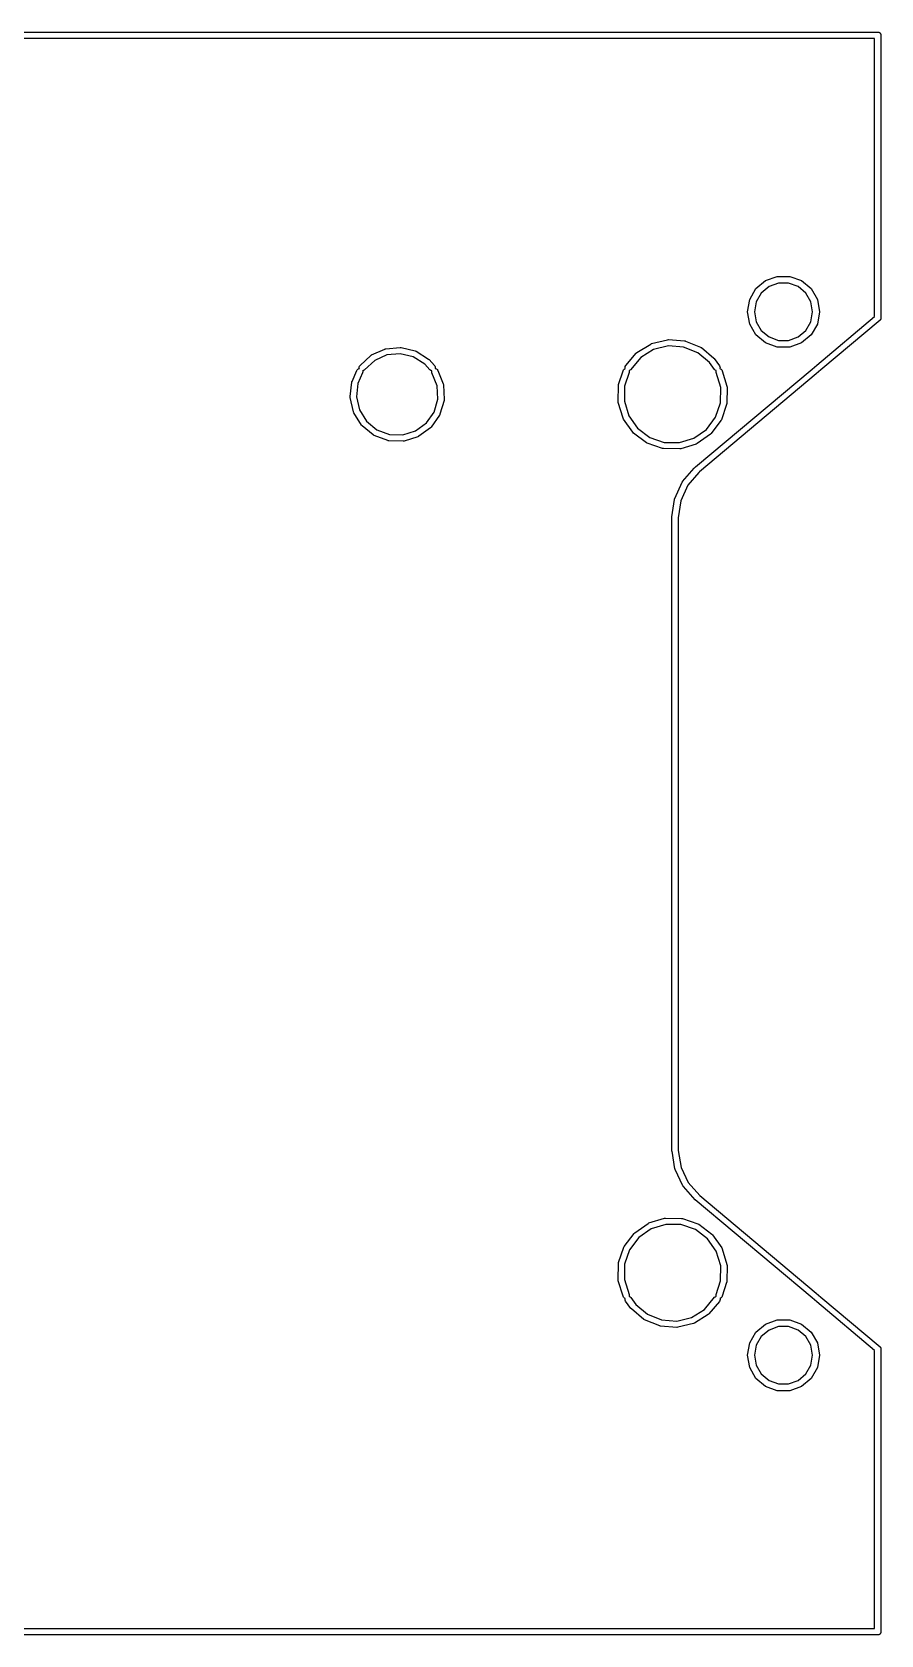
# Model space of a CAD drawing. Extents: x 111.4 to 165.4, y -127.2 to -76.2.
# Drawn here: x 138.4 to 165.4, y -127.2 to -76.2 of the extents above; entities that cross this region are included whole.
import ezdxf

# ---------------------------------------------------------------- set-up
doc = ezdxf.new("R2010")
doc.units = 0
doc.header["$MEASUREMENT"] = 0
doc.layers.add('BLACK', color=7, linetype='CONTINUOUS')

msp = doc.modelspace()

# ---------------------------------------------------------------- linework, layer by layer
at = {"layer": 'BLACK', "linetype": 'CONTINUOUS'}
for p, q in [((119.302, -76.2), (165.32, -76.2)), ((165.211, -76.4), (119.411, -76.4)), ((165.211, -83.2037), (165.211, -76.4)), ((165.32, -76.2), (165.32, -76.2)), ((165.32, -76.2), (165.329, -76.2)), ((165.329, -76.2), (165.337, -76.203)), ((165.337, -76.203), (165.346, -76.2046)), ((165.346, -76.2046), (165.353, -76.209)), ((165.353, -76.209), (165.362, -76.2121)), ((165.362, -76.2121), (165.369, -76.2178)), ((165.369, -76.2178), (165.376, -76.2222)), ((165.376, -76.2222), (165.382, -76.229)), ((165.382, -76.229), (165.389, -76.2347)), ((165.389, -76.2347), (165.393, -76.2424)), ((165.393, -76.2424), (165.399, -76.2492)), ((165.399, -76.2492), (165.402, -76.2576)), ((165.402, -76.2576), (165.406, -76.2653)), ((165.406, -76.2653), (165.408, -76.274)), ((165.408, -76.274), (165.411, -76.2824)), ((165.411, -76.2824), (165.411, -76.2912)), ((165.411, -76.2912), (165.411, -76.2913)), ((165.411, -76.2913), (165.411, -85.3087)), ((165.211, -83.3307), (165.211, -83.2037)), ((165.211, -83.2037), (165.211, -83.2037)), ((165.211, -83.3308), (165.211, -83.3307)), ((165.211, -85.2534), (165.211, -83.3308)), ((161.434, -84.364), (161.738, -84.1084)), ((161.738, -84.1084), (162.112, -83.9724)), ((162.112, -83.9724), (162.51, -83.9724)), ((162.51, -83.9724), (162.883, -84.1084)), ((162.883, -84.1084), (163.188, -84.364)), ((161.235, -84.7084), (161.434, -84.364)), ((161.602, -84.5054), (161.442, -84.7836)), ((161.849, -84.2989), (161.602, -84.5054)), ((162.15, -84.1891), (161.849, -84.2989)), ((162.472, -84.1891), (162.15, -84.1891)), ((162.773, -84.2989), (162.472, -84.1891)), ((163.02, -84.5054), (162.773, -84.2989)), ((163.18, -84.7836), (163.02, -84.5054)), ((163.188, -84.364), (163.387, -84.7084)), ((161.166, -85.1), (161.235, -84.7084)), ((161.235, -85.4916), (161.166, -85.1)), ((161.442, -84.7836), (161.386, -85.1)), ((161.386, -85.1), (161.442, -85.4164)), ((163.236, -85.1), (163.18, -84.7836)), ((163.18, -85.4164), (163.236, -85.1)), ((163.387, -84.7084), (163.456, -85.1)), ((163.456, -85.1), (163.387, -85.4916)), ((161.434, -85.836), (161.235, -85.4916)), ((161.442, -85.4164), (161.602, -85.6946)), ((163.02, -85.6946), (163.18, -85.4164)), ((163.387, -85.4916), (163.188, -85.836)), ((163.373, -86.7958), (165.211, -85.2534)), ((165.382, -85.371), (163.501, -86.949)), ((165.389, -85.3653), (165.382, -85.371)), ((165.382, -85.371), (165.382, -85.371)), ((165.393, -85.3576), (165.389, -85.3653)), ((165.399, -85.3508), (165.393, -85.3576)), ((165.402, -85.3424), (165.399, -85.3508)), ((165.406, -85.3347), (165.402, -85.3424)), ((165.408, -85.326), (165.406, -85.3347)), ((165.411, -85.3176), (165.408, -85.326)), ((165.411, -85.3087), (165.411, -85.3088)), ((165.411, -85.3088), (165.411, -85.3176)), ((157.648, -86.3982), (158.086, -86.1253)), ((158.086, -86.1253), (158.115, -86.1131)), ((158.115, -86.1131), (158.616, -85.989)), ((158.648, -86.1869), (158.178, -86.3034)), ((158.616, -85.989), (158.647, -85.9863)), ((158.647, -85.9863), (158.647, -85.9863)), ((158.647, -85.9863), (159.162, -86.0231)), ((159.132, -86.2215), (158.648, -86.1869)), ((159.162, -86.0231), (159.162, -86.0231)), ((159.162, -86.0231), (159.177, -86.0267)), ((159.177, -86.0267), (159.192, -86.0302)), ((159.192, -86.0302), (159.192, -86.0302)), ((159.192, -86.0302), (159.671, -86.2243)), ((161.738, -86.0916), (161.434, -85.836)), ((161.602, -85.6946), (161.849, -85.9011)), ((162.112, -86.2276), (161.738, -86.0916)), ((161.849, -85.9011), (162.15, -86.0109)), ((162.15, -86.0109), (162.472, -86.0109)), ((162.472, -86.0109), (162.773, -85.9011)), ((162.883, -86.0916), (162.51, -86.2276)), ((162.773, -85.9011), (163.02, -85.6946)), ((163.188, -85.836), (162.883, -86.0916)), ((148.841, -86.8049), (149.177, -86.491)), ((149.301, -86.6485), (148.977, -86.9511)), ((149.177, -86.491), (149.19, -86.4804)), ((149.177, -86.491), (149.177, -86.491)), ((149.177, -86.491), (149.177, -86.491)), ((149.19, -86.4804), (149.197, -86.4772)), ((149.197, -86.4772), (149.204, -86.4729)), ((149.204, -86.4729), (149.623, -86.2847)), ((149.69, -86.474), (149.301, -86.6485)), ((149.623, -86.2847), (149.64, -86.279)), ((149.64, -86.279), (149.648, -86.2783)), ((149.648, -86.2783), (149.655, -86.2763)), ((149.655, -86.2763), (150.113, -86.2342)), ((150.115, -86.4348), (149.69, -86.474)), ((150.113, -86.2342), (150.13, -86.2341)), ((150.113, -86.2342), (150.113, -86.2342)), ((150.113, -86.2342), (150.113, -86.2342)), ((150.529, -86.5354), (150.115, -86.4348)), ((150.13, -86.2341), (150.138, -86.236)), ((150.138, -86.236), (150.146, -86.2366)), ((150.146, -86.2366), (150.592, -86.3449)), ((150.892, -86.7667), (150.529, -86.5354)), ((150.592, -86.3449), (150.592, -86.3449)), ((150.592, -86.3449), (150.592, -86.3449)), ((150.592, -86.3449), (150.609, -86.3504)), ((150.609, -86.3504), (150.615, -86.3547)), ((150.615, -86.3547), (150.623, -86.3578)), ((150.623, -86.3578), (151.01, -86.6051)), ((151.01, -86.6051), (151.024, -86.6156)), ((151.024, -86.6156), (151.027, -86.6189)), ((151.027, -86.6189), (151.03, -86.6215)), ((151.03, -86.6215), (151.204, -86.8101)), ((157.291, -86.8136), (157.624, -86.4187)), ((157.767, -86.5596), (157.444, -86.9424)), ((157.624, -86.4187), (157.638, -86.4066)), ((157.638, -86.4066), (157.648, -86.3982)), ((158.178, -86.3034), (157.767, -86.5596)), ((159.581, -86.4037), (159.132, -86.2215)), ((159.954, -86.7181), (159.581, -86.4037)), ((159.671, -86.2243), (159.671, -86.2243)), ((159.671, -86.2243), (159.683, -86.2321)), ((159.683, -86.2321), (159.697, -86.2405)), ((159.697, -86.2405), (159.697, -86.2405)), ((159.697, -86.2405), (160.092, -86.5729)), ((160.092, -86.5729), (160.1, -86.5821)), ((160.1, -86.5821), (160.109, -86.5907)), ((160.109, -86.5907), (160.275, -86.8192)), ((162.51, -86.2276), (162.112, -86.2276)), ((148.58, -87.3135), (148.73, -86.9653)), ((148.73, -86.9653), (148.739, -86.9501)), ((148.739, -86.9501), (148.761, -86.926)), ((148.761, -86.926), (148.79, -86.9104)), ((148.914, -87.0447), (148.769, -87.379)), ((148.79, -86.9104), (148.814, -86.9063)), ((148.81, -86.8621), (148.821, -86.831)), ((148.81, -86.895), (148.81, -86.8621)), ((148.814, -86.9063), (148.81, -86.895)), ((148.821, -86.831), (148.841, -86.8049)), ((148.922, -87.0128), (148.914, -87.0447)), ((148.934, -86.9749), (148.917, -86.9763)), ((148.917, -86.9763), (148.919, -86.9801)), ((148.919, -86.9801), (148.922, -87.0128)), ((148.964, -86.9617), (148.934, -86.9749)), ((148.977, -86.9511), (148.964, -86.9617)), ((151.057, -86.9459), (150.892, -86.7667)), ((151.083, -86.966), (151.057, -86.9459)), ((151.114, -86.9766), (151.083, -86.966)), ((151.123, -86.9766), (151.114, -86.9766)), ((151.118, -86.9927), (151.123, -86.9766)), ((151.12, -87.0255), (151.118, -86.9927)), ((151.125, -87.042), (151.12, -87.0255)), ((151.289, -87.4536), (151.125, -87.042)), ((151.204, -86.8101), (151.215, -86.8238)), ((151.215, -86.8238), (151.228, -86.8539)), ((151.23, -86.8866), (151.225, -86.9066)), ((151.225, -86.9066), (151.238, -86.907)), ((151.228, -86.8539), (151.23, -86.8866)), ((151.238, -86.907), (151.268, -86.9188)), ((151.268, -86.9188), (151.293, -86.9399)), ((151.293, -86.9399), (151.31, -86.968)), ((151.31, -86.968), (151.481, -87.395)), ((157.061, -87.4144), (157.204, -86.9741)), ((157.204, -86.9741), (157.218, -86.9462)), ((157.218, -86.9462), (157.24, -86.9241)), ((157.24, -86.9241), (157.268, -86.9099)), ((157.394, -87.0359), (157.255, -87.462)), ((157.268, -86.8709), (157.275, -86.8404)), ((157.271, -86.902), (157.268, -86.8709)), ((157.268, -86.9099), (157.274, -86.909)), ((157.274, -86.909), (157.271, -86.902)), ((157.275, -86.8404), (157.291, -86.8136)), ((157.421, -86.9629), (157.394, -86.9743)), ((157.394, -86.9743), (157.399, -87.005)), ((157.399, -87.005), (157.394, -87.0359)), ((157.444, -86.9424), (157.421, -86.9629)), ((159.511, -90.0359), (163.221, -86.9228)), ((163.35, -87.076), (159.64, -90.189)), ((160.113, -86.9368), (159.954, -86.7181)), ((160.135, -86.9589), (160.113, -86.9368)), ((160.163, -86.9731), (160.135, -86.9589)), ((160.168, -86.9739), (160.163, -86.9731)), ((160.163, -87.0034), (160.168, -86.9739)), ((160.168, -87.0343), (160.163, -87.0034)), ((160.314, -87.5127), (160.168, -87.0343)), ((160.275, -86.8192), (160.289, -86.8471)), ((160.289, -86.8471), (160.294, -86.878)), ((160.294, -86.878), (160.289, -86.9089)), ((160.289, -86.9089), (160.289, -86.9092)), ((160.289, -86.9092), (160.296, -86.9104)), ((160.296, -86.9104), (160.323, -86.9251)), ((160.323, -86.9251), (160.345, -86.9475)), ((160.345, -86.9475), (160.359, -86.9757)), ((160.359, -86.9757), (160.51, -87.4692)), ((163.221, -86.9228), (163.373, -86.7958)), ((163.221, -86.9228), (163.221, -86.9228)), ((163.501, -86.949), (163.35, -87.076)), ((163.35, -87.076), (163.35, -87.076)), ((163.373, -86.7958), (163.373, -86.7958)), ((163.501, -86.949), (163.501, -86.949)), ((148.523, -87.7996), (148.572, -87.3425)), ((148.572, -87.3425), (148.575, -87.3256)), ((148.575, -87.3256), (148.578, -87.3198)), ((148.578, -87.3198), (148.58, -87.3135)), ((148.769, -87.379), (148.723, -87.8045)), ((151.31, -87.8795), (151.289, -87.4536)), ((151.481, -87.395), (151.481, -87.395)), ((151.481, -87.395), (151.481, -87.395)), ((151.481, -87.395), (151.486, -87.4115)), ((151.486, -87.4115), (151.486, -87.4194)), ((151.486, -87.4194), (151.488, -87.4271)), ((151.488, -87.4271), (151.51, -87.8862)), ((157.047, -87.9599), (157.056, -87.4437)), ((157.056, -87.4437), (157.058, -87.4291)), ((157.058, -87.4291), (157.061, -87.4144)), ((157.255, -87.462), (157.248, -87.9473)), ((160.307, -87.9972), (160.314, -87.5127)), ((160.515, -87.5001), (160.506, -88.0163)), ((160.51, -87.4692), (160.51, -87.4692)), ((160.51, -87.4692), (160.515, -87.5001)), ((148.522, -87.8153), (148.523, -87.8074)), ((148.525, -87.8324), (148.522, -87.8153)), ((148.523, -87.8074), (148.523, -87.7996)), ((148.626, -88.2808), (148.525, -87.8324)), ((148.723, -87.8045), (148.817, -88.2204)), ((148.817, -88.2204), (149.041, -88.5835)), ((151.192, -88.2893), (151.31, -87.8795)), ((151.507, -87.9189), (151.379, -88.3606)), ((151.508, -87.911), (151.507, -87.9189)), ((151.51, -87.9035), (151.508, -87.911)), ((151.51, -87.8862), (151.51, -87.8862)), ((151.51, -87.8862), (151.51, -87.8862)), ((151.51, -87.8862), (151.51, -87.9035)), ((157.052, -87.9908), (157.047, -87.9599)), ((157.203, -88.4843), (157.052, -87.9908)), ((157.248, -87.9473), (157.39, -88.4105)), ((160.149, -88.4555), (160.307, -87.9972)), ((160.501, -88.0471), (160.333, -88.5354)), ((160.506, -88.0163), (160.501, -88.0471)), ((160.506, -88.0163), (160.506, -88.0163)), ((148.629, -88.2881), (148.626, -88.2808)), ((148.631, -88.2958), (148.629, -88.2881)), ((148.638, -88.3112), (148.631, -88.2958)), ((148.88, -88.7026), (148.638, -88.3112)), ((148.638, -88.3112), (148.638, -88.3112)), ((148.638, -88.3112), (148.638, -88.3112)), ((148.885, -88.7085), (148.88, -88.7026)), ((148.889, -88.7152), (148.885, -88.7085)), ((148.901, -88.7273), (148.889, -88.7152)), ((149.256, -89.0195), (148.901, -88.7273)), ((148.901, -88.7273), (148.901, -88.7273)), ((148.901, -88.7273), (148.901, -88.7273)), ((149.041, -88.5835), (149.37, -88.8545)), ((150.603, -88.8903), (150.948, -88.6388)), ((150.948, -88.6388), (151.192, -88.2893)), ((151.365, -88.3903), (151.102, -88.767)), ((151.369, -88.3832), (151.365, -88.3903)), ((151.373, -88.3767), (151.369, -88.3832)), ((151.379, -88.3606), (151.373, -88.3767)), ((157.217, -88.5125), (157.203, -88.4843)), ((157.203, -88.4843), (157.203, -88.4843)), ((157.514, -88.935), (157.217, -88.5125)), ((157.39, -88.4105), (157.668, -88.8071)), ((159.858, -88.8429), (160.149, -88.4555)), ((160.319, -88.5631), (160.008, -88.9757)), ((160.333, -88.5354), (160.319, -88.5631)), ((149.263, -89.0234), (149.256, -89.0195)), ((149.269, -89.0285), (149.263, -89.0234)), ((149.285, -89.0359), (149.269, -89.0285)), ((149.715, -89.1974), (149.285, -89.0359)), ((149.37, -88.8545), (149.77, -89.0043)), ((149.723, -89.1989), (149.715, -89.1974)), ((149.73, -89.2017), (149.723, -89.1989)), ((149.747, -89.2037), (149.73, -89.2017)), ((150.207, -89.217), (149.747, -89.2037)), ((149.747, -89.2037), (149.747, -89.2037)), ((149.747, -89.2037), (149.747, -89.2037)), ((149.77, -89.0043), (150.196, -89.0166)), ((150.196, -89.0166), (150.603, -88.8903)), ((150.215, -89.216), (150.207, -89.217)), ((150.222, -89.2163), (150.215, -89.216)), ((150.239, -89.2126), (150.222, -89.2163)), ((150.678, -89.0764), (150.239, -89.2126)), ((150.685, -89.0728), (150.678, -89.0764)), ((150.693, -89.0705), (150.685, -89.0728)), ((150.708, -89.0616), (150.693, -89.0705)), ((151.079, -88.7905), (150.708, -89.0616)), ((150.708, -89.0616), (150.708, -89.0616)), ((150.708, -89.0616), (150.708, -89.0616)), ((151.084, -88.7849), (151.079, -88.7905)), ((151.091, -88.7803), (151.084, -88.7849)), ((151.102, -88.767), (151.091, -88.7803)), ((151.102, -88.767), (151.102, -88.767)), ((151.102, -88.767), (151.102, -88.767)), ((157.535, -88.9575), (157.514, -88.935)), ((157.948, -89.2677), (157.535, -88.9575)), ((157.535, -88.9575), (157.535, -88.9575)), ((157.668, -88.8071), (158.055, -89.0983)), ((158.055, -89.0983), (158.514, -89.2555)), ((158.998, -89.2634), (159.462, -89.1212)), ((159.462, -89.1212), (159.858, -88.8429)), ((159.986, -88.9975), (159.563, -89.294)), ((160.008, -88.9757), (159.986, -88.9975)), ((160.008, -88.9757), (160.008, -88.9757)), ((157.976, -89.2823), (157.948, -89.2677)), ((158.464, -89.4498), (157.976, -89.2823)), ((158.495, -89.4552), (158.464, -89.4498)), ((159.011, -89.4637), (158.495, -89.4552)), ((158.495, -89.4552), (158.495, -89.4552)), ((158.514, -89.2555), (158.998, -89.2634)), ((159.042, -89.4593), (159.011, -89.4637)), ((159.011, -89.4637), (159.011, -89.4637)), ((159.535, -89.3078), (159.042, -89.4593)), ((159.042, -89.4593), (159.042, -89.4593)), ((159.563, -89.294), (159.535, -89.3078)), ((159.535, -89.3078), (159.535, -89.3078)), ((159.1, -90.502), (159.47, -90.0724)), ((159.617, -90.2087), (159.261, -90.6217)), ((159.47, -90.0724), (159.471, -90.0715)), ((159.471, -90.0715), (159.477, -90.067)), ((159.477, -90.067), (159.481, -90.0617)), ((159.481, -90.0617), (159.504, -90.0421)), ((159.504, -90.0417), (159.511, -90.0362)), ((159.504, -90.0421), (159.504, -90.0417)), ((159.511, -90.0362), (159.511, -90.0359)), ((159.511, -90.0359), (159.511, -90.0359)), ((159.64, -90.189), (159.617, -90.2087)), ((158.85, -91.0421), (159.085, -90.5259)), ((159.261, -90.6217), (159.038, -91.1118)), ((159.085, -90.5259), (159.086, -90.5248)), ((159.085, -90.5259), (159.085, -90.5259)), ((159.085, -90.5259), (159.085, -90.5259)), ((159.086, -90.5248), (159.093, -90.5134)), ((159.093, -90.5134), (159.1, -90.502)), ((158.762, -91.6291), (158.842, -91.0693)), ((158.842, -91.0693), (158.843, -91.0681)), ((158.842, -91.0693), (158.842, -91.0693)), ((158.842, -91.0693), (158.842, -91.0693)), ((158.843, -91.0681), (158.847, -91.0551)), ((158.847, -91.0551), (158.85, -91.0421)), ((159.038, -91.1118), (158.961, -91.6519)), ((158.761, -91.6361), (158.762, -91.6291)), ((158.761, -111.764), (158.761, -91.6361)), ((158.961, -91.6519), (158.961, -111.755)), ((158.761, -111.795), (158.761, -111.764)), ((158.761, -111.764), (158.761, -111.764)), ((158.762, -111.801), (158.761, -111.795)), ((158.762, -111.808), (158.762, -111.801)), ((158.763, -111.81), (158.762, -111.808)), ((158.854, -112.369), (158.763, -111.81)), ((158.961, -111.755), (158.961, -111.785)), ((158.961, -111.785), (159.049, -112.323)), ((158.858, -112.382), (158.854, -112.369)), ((158.862, -112.395), (158.858, -112.382)), ((158.862, -112.396), (158.862, -112.395)), ((159.107, -112.908), (158.862, -112.396)), ((159.049, -112.323), (159.281, -112.809)), ((159.114, -112.919), (159.107, -112.908)), ((159.122, -112.931), (159.114, -112.919)), ((159.123, -112.932), (159.122, -112.931)), ((159.5, -113.353), (159.123, -112.932)), ((159.123, -112.932), (159.123, -112.932)), ((159.123, -112.932), (159.123, -112.932)), ((159.281, -112.809), (159.645, -113.215)), ((159.645, -113.215), (163.35, -116.324)), ((159.504, -113.358), (159.5, -113.353)), ((163.221, -116.477), (159.504, -113.358)), ((157.576, -114.403), (157.999, -114.106)), ((157.999, -114.106), (158.027, -114.092)), ((158.027, -114.092), (158.52, -113.941)), ((158.564, -114.137), (158.1, -114.279)), ((158.52, -113.941), (158.551, -113.936)), ((158.551, -113.936), (158.551, -113.936)), ((158.551, -113.936), (159.067, -113.945)), ((159.048, -114.144), (158.564, -114.137)), ((159.507, -114.302), (159.048, -114.144)), ((159.067, -113.945), (159.098, -113.95)), ((159.098, -113.95), (159.098, -113.95)), ((159.098, -113.95), (159.586, -114.118)), ((159.586, -114.118), (159.614, -114.132)), ((159.614, -114.132), (159.614, -114.132)), ((159.614, -114.132), (160.027, -114.443)), ((157.243, -114.837), (157.554, -114.424)), ((157.704, -114.557), (157.413, -114.944)), ((157.554, -114.424), (157.576, -114.403)), ((157.554, -114.424), (157.554, -114.424)), ((158.1, -114.279), (157.704, -114.557)), ((159.894, -114.593), (159.507, -114.302)), ((160.172, -114.989), (159.894, -114.593)), ((160.027, -114.443), (160.027, -114.443)), ((160.027, -114.443), (160.048, -114.465)), ((160.048, -114.465), (160.345, -114.888)), ((157.061, -115.353), (157.229, -114.865)), ((157.229, -114.865), (157.243, -114.837)), ((157.243, -114.837), (157.243, -114.837)), ((157.413, -114.944), (157.255, -115.403)), ((160.314, -115.453), (160.172, -114.989)), ((160.345, -114.888), (160.359, -114.916)), ((160.359, -114.916), (160.51, -115.409)), ((157.047, -115.9), (157.056, -115.384)), ((157.056, -115.384), (157.061, -115.353)), ((157.061, -115.353), (157.061, -115.353)), ((157.255, -115.403), (157.248, -115.887)), ((160.307, -115.938), (160.314, -115.453)), ((160.515, -115.44), (160.506, -115.956)), ((160.51, -115.409), (160.51, -115.409)), ((160.51, -115.409), (160.515, -115.44)), ((157.052, -115.931), (157.047, -115.9)), ((157.203, -116.424), (157.052, -115.931)), ((157.248, -115.887), (157.394, -116.366)), ((160.168, -116.364), (160.307, -115.938)), ((160.501, -115.986), (160.358, -116.426)), ((160.504, -115.971), (160.501, -115.986)), ((160.506, -115.956), (160.504, -115.971)), ((157.217, -116.452), (157.203, -116.424)), ((157.239, -116.475), (157.217, -116.452)), ((157.266, -116.49), (157.239, -116.475)), ((157.273, -116.491), (157.266, -116.49)), ((157.268, -116.522), (157.273, -116.491)), ((157.273, -116.553), (157.268, -116.522)), ((157.273, -116.491), (157.273, -116.491)), ((157.287, -116.581), (157.273, -116.553)), ((157.453, -116.809), (157.287, -116.581)), ((157.394, -116.366), (157.399, -116.397)), ((157.399, -116.397), (157.394, -116.426)), ((157.394, -116.426), (157.399, -116.427)), ((157.399, -116.427), (157.427, -116.441)), ((157.427, -116.441), (157.449, -116.463)), ((157.449, -116.463), (157.608, -116.682)), ((157.608, -116.682), (157.981, -116.996)), ((159.795, -116.84), (160.118, -116.458)), ((160.271, -116.586), (159.938, -116.981)), ((160.118, -116.458), (160.141, -116.437)), ((160.141, -116.437), (160.168, -116.426)), ((160.163, -116.395), (160.168, -116.364)), ((160.168, -116.426), (160.163, -116.395)), ((160.287, -116.56), (160.271, -116.586)), ((160.294, -116.529), (160.287, -116.56)), ((160.294, -116.49), (160.288, -116.491)), ((160.288, -116.491), (160.291, -116.498)), ((160.291, -116.498), (160.294, -116.529)), ((160.322, -116.476), (160.294, -116.49)), ((160.344, -116.454), (160.322, -116.476)), ((160.358, -116.426), (160.344, -116.454)), ((163.373, -116.604), (163.221, -116.477)), ((163.221, -116.477), (163.221, -116.477)), ((163.35, -116.324), (163.35, -116.324)), ((163.35, -116.324), (163.501, -116.451)), ((165.211, -118.147), (163.373, -116.604)), ((163.373, -116.604), (163.373, -116.604)), ((163.501, -116.451), (163.501, -116.451)), ((163.501, -116.451), (165.382, -118.029)), ((157.462, -116.818), (157.453, -116.809)), ((157.47, -116.827), (157.462, -116.818)), ((157.865, -117.16), (157.47, -116.827)), ((157.871, -117.163), (157.865, -117.16)), ((157.865, -117.16), (157.865, -117.16)), ((157.891, -117.176), (157.871, -117.163)), ((158.37, -117.37), (157.891, -117.176)), ((157.891, -117.176), (157.891, -117.176)), ((157.981, -116.996), (158.43, -117.179)), ((158.43, -117.179), (158.914, -117.213)), ((158.914, -117.213), (159.384, -117.097)), ((159.447, -117.287), (158.946, -117.411)), ((159.384, -117.097), (159.795, -116.84)), ((159.476, -117.275), (159.447, -117.287)), ((159.914, -117.002), (159.476, -117.275)), ((159.938, -116.981), (159.914, -117.002)), ((161.738, -117.308), (162.112, -117.172)), ((162.112, -117.172), (162.51, -117.172)), ((162.51, -117.172), (162.883, -117.308)), ((158.385, -117.373), (158.37, -117.37)), ((158.37, -117.37), (158.37, -117.37)), ((158.4, -117.377), (158.385, -117.373)), ((158.915, -117.414), (158.4, -117.377)), ((158.4, -117.377), (158.4, -117.377)), ((158.946, -117.411), (158.915, -117.414)), ((158.946, -117.411), (158.946, -117.411)), ((161.235, -117.908), (161.434, -117.564)), ((161.434, -117.564), (161.738, -117.308)), ((161.602, -117.705), (161.442, -117.984)), ((161.849, -117.499), (161.602, -117.705)), ((162.15, -117.389), (161.849, -117.499)), ((162.472, -117.389), (162.15, -117.389)), ((162.773, -117.499), (162.472, -117.389)), ((163.02, -117.705), (162.773, -117.499)), ((162.883, -117.308), (163.188, -117.564)), ((163.18, -117.984), (163.02, -117.705)), ((163.188, -117.564), (163.387, -117.908)), ((161.166, -118.3), (161.235, -117.908)), ((161.235, -118.692), (161.166, -118.3)), ((161.442, -117.984), (161.386, -118.3)), ((161.386, -118.3), (161.442, -118.616)), ((163.236, -118.3), (163.18, -117.984)), ((163.18, -118.616), (163.236, -118.3)), ((163.387, -117.908), (163.456, -118.3)), ((163.456, -118.3), (163.387, -118.692)), ((165.211, -120.087), (165.211, -118.147)), ((165.382, -118.029), (165.382, -118.029)), ((165.382, -118.029), (165.389, -118.035)), ((165.389, -118.035), (165.393, -118.042)), ((165.393, -118.042), (165.399, -118.049)), ((165.399, -118.049), (165.402, -118.058)), ((165.402, -118.058), (165.406, -118.065)), ((165.406, -118.065), (165.408, -118.074)), ((165.408, -118.074), (165.411, -118.082)), ((165.411, -118.082), (165.411, -118.091)), ((165.411, -118.091), (165.411, -118.091)), ((165.411, -118.091), (165.411, -127.109)), ((161.434, -119.036), (161.235, -118.692)), ((161.442, -118.616), (161.602, -118.895)), ((163.02, -118.895), (163.18, -118.616)), ((163.387, -118.692), (163.188, -119.036)), ((161.738, -119.292), (161.434, -119.036)), ((161.602, -118.895), (161.849, -119.101)), ((162.112, -119.428), (161.738, -119.292)), ((161.849, -119.101), (162.15, -119.211)), ((162.15, -119.211), (162.472, -119.211)), ((162.472, -119.211), (162.773, -119.101)), ((162.883, -119.292), (162.51, -119.428)), ((162.773, -119.101), (163.02, -118.895)), ((163.188, -119.036), (162.883, -119.292)), ((162.51, -119.428), (162.112, -119.428)), ((165.211, -120.214), (165.211, -120.087)), ((165.211, -120.087), (165.211, -120.087)), ((165.211, -127), (165.211, -120.214)), ((165.211, -120.214), (165.211, -120.214)), ((165.32, -127.2), (119.302, -127.2)), ((119.411, -127), (165.211, -127)), ((165.329, -127.2), (165.32, -127.2)), ((165.32, -127.2), (165.32, -127.2)), ((165.337, -127.197), (165.329, -127.2)), ((165.346, -127.195), (165.337, -127.197)), ((165.353, -127.191), (165.346, -127.195)), ((165.362, -127.188), (165.353, -127.191)), ((165.369, -127.182), (165.362, -127.188)), ((165.376, -127.178), (165.369, -127.182)), ((165.382, -127.171), (165.376, -127.178)), ((165.389, -127.165), (165.382, -127.171)), ((165.393, -127.158), (165.389, -127.165)), ((165.399, -127.151), (165.393, -127.158)), ((165.402, -127.142), (165.399, -127.151)), ((165.406, -127.135), (165.402, -127.142)), ((165.408, -127.126), (165.406, -127.135)), ((165.411, -127.118), (165.408, -127.126)), ((165.411, -127.109), (165.411, -127.109)), ((165.411, -127.109), (165.411, -127.118))]:
    msp.add_line(p, q, dxfattribs=at)

doc.saveas('drawing.dxf')
